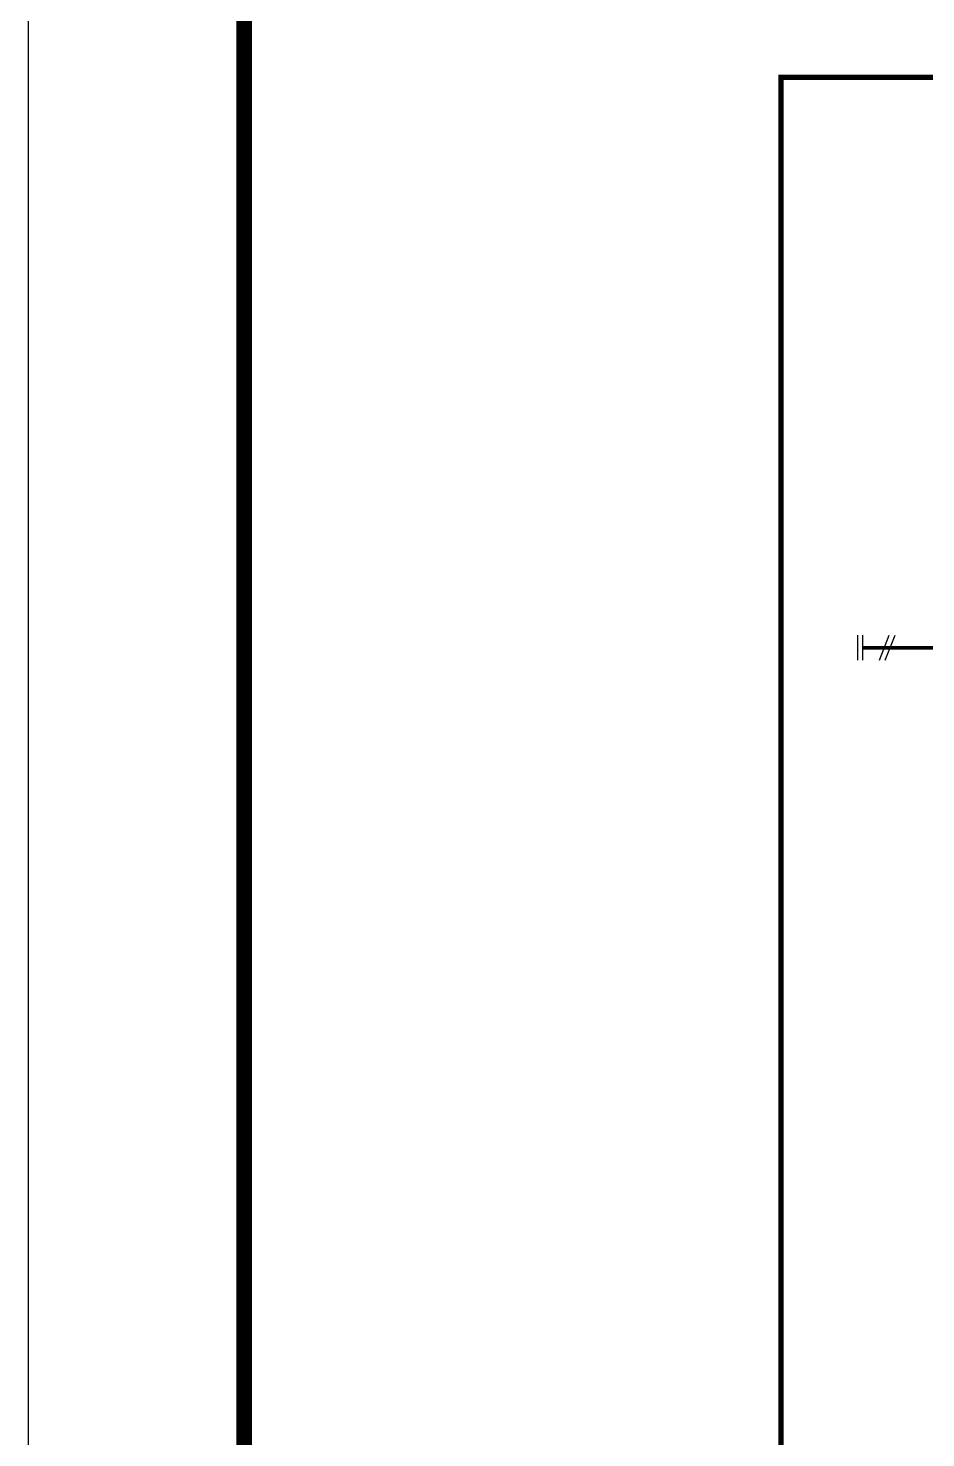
# Model space of a CAD drawing. Header units: millimetres. Extents: x 1282755 to 1285234, y -1758265 to -1757672.
# Drawn here: x 1282755.3 to 1282869.6, y -1758120.7 to -1757941.3 of the extents above; entities that cross this region are included whole.
import ezdxf

# ---------------------------------------------------------------- set-up
doc = ezdxf.new("R2010")
doc.units = ezdxf.units.MM
for name, color, linetype in [('MR', 7, 'Continuous'), ('SHEET$0$BDR', 4, 'Continuous'), ('SHEET$0$sheet', 3, 'Continuous')]:
    doc.layers.add(name, color=color, linetype=linetype)

# ---------------------------------------------------------------- blocks, each defined once
blk = doc.blocks.new('SHEET$0$zw$653F')
at = {"layer": 'Defpoints', "color": 0}
blk.add_lwpolyline([(826.33, 0), (0, 0), (0, -593.1), (826.33, -593.1)], close=True, dxfattribs=at)
at = {"layer": 'SHEET$0$sheet', "const_width": 2}
blk.add_lwpolyline([(27.5, -27.5), (813.83, -27.5), (813.83, -579), (27.5, -579)], close=True, dxfattribs=at)
blk = doc.blocks.new('SHEET$0$미소건축시트')
blk.add_blockref('SHEET$0$zw$653F', (0, 593.1))
blk = doc.blocks.new('SHEET')
at = {"layer": 'SHEET$0$BDR', "xscale": 100, "yscale": 100, "zscale": 100}
blk.add_blockref('SHEET$0$미소건축시트', (1200122, -1758265), dxfattribs=at)

msp = doc.modelspace()

# ---------------------------------------------------------------- linework, layer by layer
at = {"layer": 'MR', "color": 0}
for p, q in [((1282860.92, -1758021.76), (1282860.92, -1758018.57)), ((1282861.55, -1758021.76), (1282861.55, -1758018.57)), ((1282863.65, -1758021.76), (1282864.9, -1758018.57)), ((1282864.39, -1758021.76), (1282865.65, -1758018.57))]:
    msp.add_line(p, q, dxfattribs=at)
at = {"layer": 'MR', "color": 1, "const_width": 0.662}
msp.add_lwpolyline([(1282851.13, -1757947.6), (1282851.13, -1758170.57), (1283094.64, -1758170.57), (1283094.64, -1757947.6)], close=True, dxfattribs=at)
at = {"layer": 'MR', "color": 0, "const_width": 0.434}
msp.add_lwpolyline([(1283084.08, -1758020.17), (1282861.55, -1758020.17)], dxfattribs=at)

# ---------------------------------------------------------------- block references
at = {"xscale": 0.01, "yscale": 0.01, "zscale": 0.01}
msp.add_blockref('SHEET', (1270754.09, -1740682.7), dxfattribs=at)

doc.saveas('drawing.dxf')
